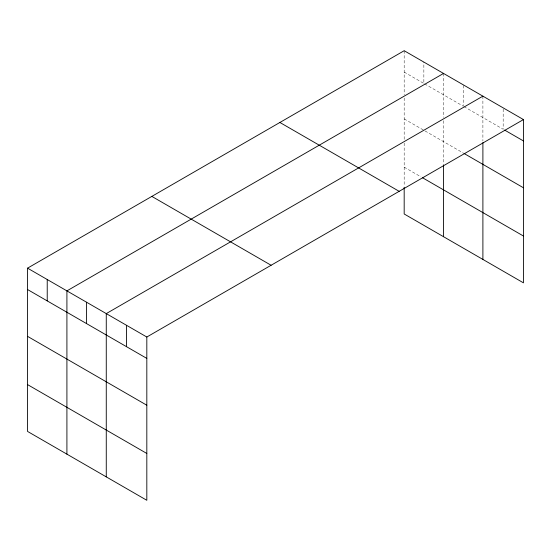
<?xml version="1.0" encoding="UTF-8"?>
<svg xmlns="http://www.w3.org/2000/svg" width="551" height="551" viewBox="0 0 551 551"><rect width="100%" height="100%" fill="white"/><g stroke="black" fill="none" stroke-linecap="round" stroke-linejoin="round"><path stroke-width="0.41" stroke-dasharray="2.75 2.07" d="M404.179 72.091L423.857 83.449L423.857 62.07M424.587 83.869L463.219 106.178L463.219 84.799M463.949 106.598L503.173 129.244L503.173 107.865M404.179 118.913L463.219 152.999M404.179 167.16L420.943 176.837M482.896 96.156L482.896 140.946M443.541 73.435L443.541 117.391M443.541 120.731L443.541 164.928M404.179 50.713L404.179 94.669M404.179 98.009L404.179 140.539M404.179 143.04L404.179 186.39"/><path stroke-width="0.83" d="M27.55 268.158L146.821 337.019L146.821 500.287L27.55 431.426L27.55 268.158L404.179 50.713L523.45 119.574L523.45 282.842L404.179 213.981L404.179 187.223M443.541 73.435L66.912 290.88L66.912 454.155M482.896 96.156L106.267 313.602L106.267 476.877M146.821 337.019L523.45 119.574M504.62 130.077L523.45 140.946M463.949 153.419L523.45 187.774M422.403 177.677L523.45 236.021M279.894 122.467L399.165 191.328M151.835 196.397L271.106 265.258M27.55 289.537L146.821 358.398M27.55 336.358L146.821 405.219M27.55 384.605L146.821 453.466M482.896 142.619L482.896 259.431M443.541 165.761L443.541 236.71M126.544 325.31L126.544 346.689M86.59 302.244L86.59 323.623M47.228 279.522L47.228 300.894"/></g></svg>
